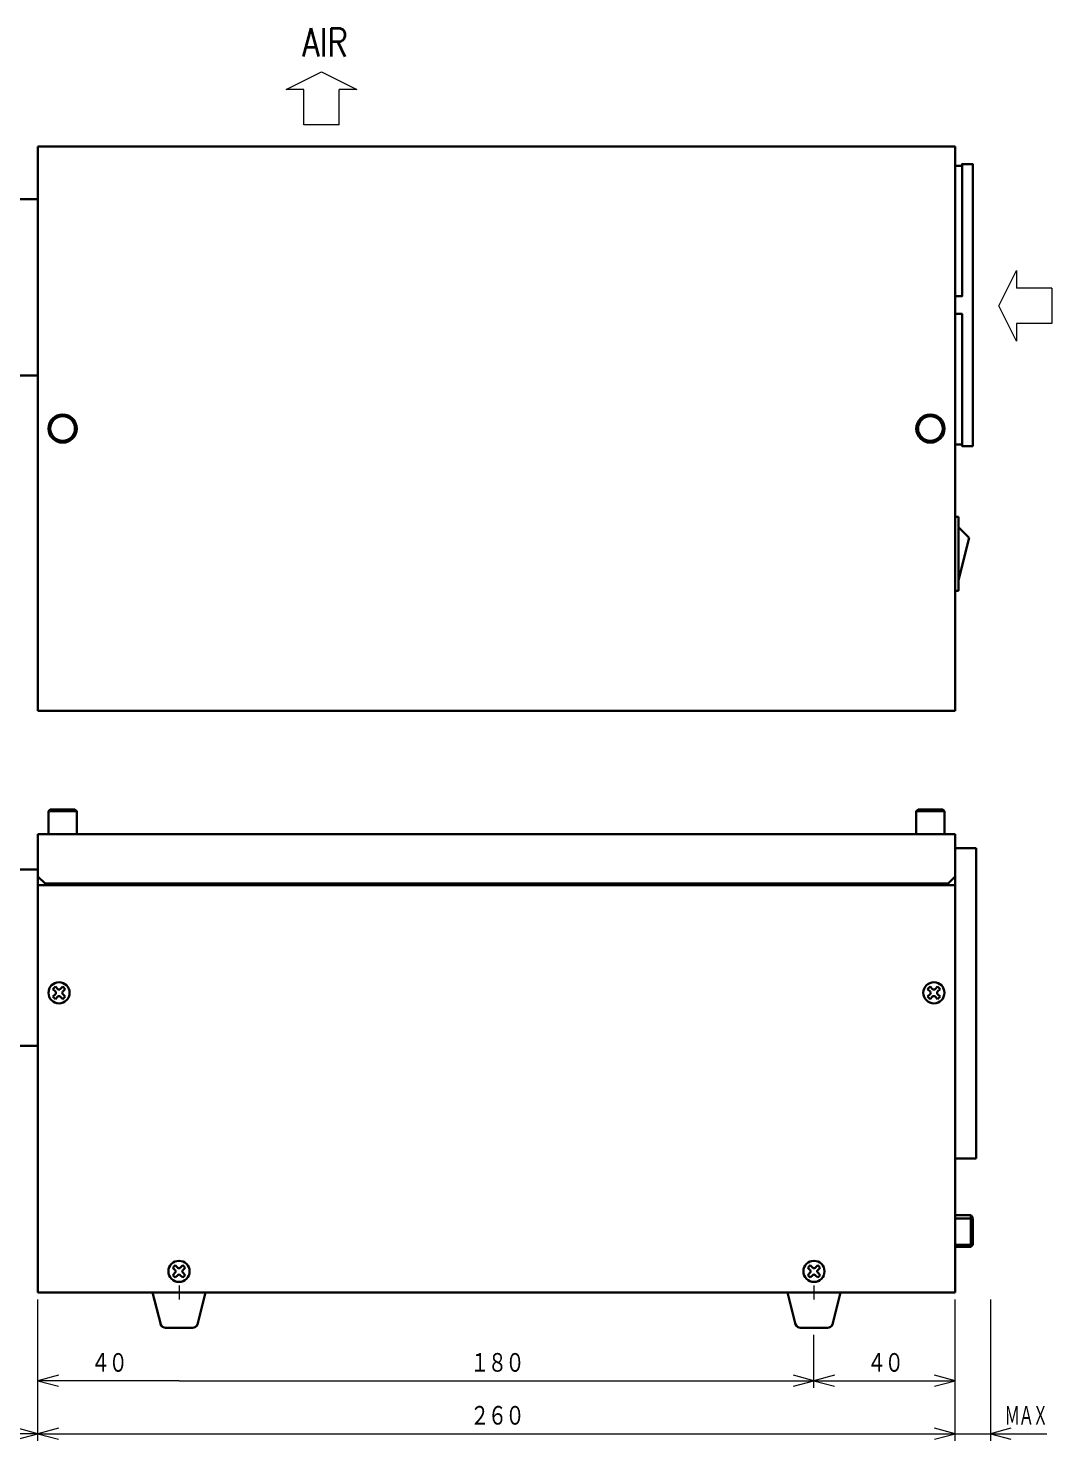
# Model space of a CAD drawing. Header units: millimetres. Extents: x 239 to 954, y 207 to 627.
# Drawn here: x 500.9 to 791.1, y 226.5 to 627 of the extents above; entities that cross this region are included whole.
import ezdxf

# ---------------------------------------------------------------- set-up
doc = ezdxf.new("R2010")
doc.units = ezdxf.units.MM
doc.layers.get('0').update_dxf_attribs({"lineweight": 30})
doc.layers.add('寸法', color=7, linetype='Continuous', lineweight=15)
doc.styles.add('BIGFONT', font='txt.shx', dxfattribs={"bigfont": 'bigfont'})
doc.styles.get("Standard").update_dxf_attribs({"font": 'txt', "bigfont": 'extfont2.shx'})

# ---------------------------------------------------------------- blocks, each defined once
blk = doc.blocks.new('A$C21952419')
for p, q in [((265, 325.0037), (265, 165.0037)), ((525, 325.0037), (265, 325.0037)), ((525, 165.0037), (525, 325.0037)), ((265, 310.0037), (259.5, 310.0037)), ((265, 310.0037), (265, 260.0037)), ((259.5, 260.0037), (265, 260.0037)), ((527, 240.5037), (525, 240.5037)), ((526, 220.0037), (525, 220.0037)), ((526, 199.0037), (526, 220.0037)), ((526, 217.0037), (529, 214.0037)), ((529, 214.0037), (526, 202.0037)), ((525, 199.0037), (526, 199.0037)), ((265, 165.0037), (525, 165.0037)), ((268, 136.5), (268.5, 137)), ((268, 136.5), (276, 136.5)), ((268, 130), (268, 136.5)), ((268.5, 137), (275.5, 137)), ((275.5, 137), (276, 136.5)), ((276, 136.5), (276, 130)), ((514, 136.5), (514.5, 137)), ((514, 136.5), (522, 136.5)), ((514, 130), (514, 136.5)), ((514.5, 137), (521.5, 137)), ((521.5, 137), (522, 136.5)), ((522, 136.5), (522, 130)), ((265, 130), (525, 130)), ((265, 130), (265, 0)), ((525, 130), (525, -0.0038)), ((525, 126), (531, 126)), ((525, 38), (525, 126)), ((531, 126), (531, 38)), ((265, 120), (259.5, 120)), ((265, 120), (265, 70)), ((267, 116), (265, 118)), ((523, 116), (525, 118)), ((525, 115.5), (265, 115.5)), ((267, 116), (523, 116)), ((269.2209, 86.0721), (269.928, 86.7792)), ((269.928, 85.365), (269.2209, 86.0721)), ((269.928, 84.6578), (269.2209, 83.9507)), ((269.928, 86.7792), (270.6351, 86.0721)), ((272.0493, 86.7791), (271.3422, 86.072)), ((272.7564, 86.072), (272.0493, 86.7791)), ((272.0493, 85.3649), (272.7564, 86.072)), ((272.7564, 83.9508), (272.0493, 84.6579)), ((517.2209, 86.0721), (517.928, 86.7792)), ((517.928, 85.365), (517.2209, 86.0721)), ((517.928, 84.6578), (517.2209, 83.9507)), ((517.928, 86.7792), (518.6351, 86.0721)), ((520.0493, 86.7791), (519.3422, 86.072)), ((520.7564, 86.072), (520.0493, 86.7791)), ((520.0493, 85.3649), (520.7564, 86.072)), ((520.7564, 83.9508), (520.0493, 84.6579)), ((269.2209, 83.9507), (269.928, 83.2436)), ((269.928, 83.2436), (270.6351, 83.9507)), ((271.3422, 83.9508), (272.0493, 83.2437)), ((272.0493, 83.2437), (272.7564, 83.9508)), ((517.2209, 83.9507), (517.928, 83.2436)), ((517.928, 83.2436), (518.6351, 83.9507)), ((519.3422, 83.9508), (520.0493, 83.2437)), ((520.0493, 83.2437), (520.7564, 83.9508)), ((259.5, 70), (265, 70)), ((531, 38), (525, 38)), ((525, 22), (529.5, 22)), ((530, 21), (525, 21)), ((529.5, 22), (530, 21)), ((529.5, 22), (529.5, 13)), ((530, 13.5), (530, 21)), ((530, 13.5), (525, 13.5)), ((529.5, 13), (525, 13)), ((529.5, 13), (530, 13.5)), ((303.2209, 7.0721), (303.928, 7.7792)), ((303.928, 6.365), (303.2209, 7.0721)), ((303.928, 5.6578), (303.2209, 4.9507)), ((303.2209, 4.9507), (303.928, 4.2436)), ((303.928, 7.7792), (304.6351, 7.0721)), ((303.928, 4.2436), (304.6351, 4.9507)), ((306.0493, 7.7791), (305.3422, 7.072)), ((305.3422, 4.9508), (306.0493, 4.2437)), ((306.7564, 7.072), (306.0493, 7.7791)), ((306.0493, 6.3649), (306.7564, 7.072)), ((306.7564, 4.9508), (306.0493, 5.6579)), ((306.0493, 4.2437), (306.7564, 4.9508)), ((483.2209, 7.0721), (483.928, 7.7792)), ((483.928, 6.365), (483.2209, 7.0721)), ((483.928, 5.6578), (483.2209, 4.9507)), ((483.2209, 4.9507), (483.928, 4.2436)), ((483.928, 7.7792), (484.6351, 7.0721)), ((483.928, 4.2436), (484.6351, 4.9507)), ((486.0493, 7.7791), (485.3422, 7.072)), ((485.3422, 4.9508), (486.0493, 4.2437)), ((486.7564, 7.072), (486.0493, 7.7791)), ((486.0493, 6.3649), (486.7564, 7.072)), ((486.7564, 4.9508), (486.0493, 5.6579)), ((486.0493, 4.2437), (486.7564, 4.9508)), ((525, 0), (265, 0)), ((297.5, 0), (312.5, 0)), ((297.5, 0), (299.8, -9)), ((312.5, 0), (310.2, -9)), ((477.5, 0), (492.5, 0)), ((477.5, 0), (479.8, -9)), ((492.5, 0), (490.2, -9)), ((301.2, -10), (308.8, -10)), ((481.2, -10), (488.8, -10))]:
    blk.add_line(p, q)
blk.add_lwpolyline([(525, 319.5037), (527, 319.5037), (527, 282.5037), (525, 282.5037), (525, 277.5037), (527, 277.5037), (527, 240.0037), (530, 240.0037), (530, 320.0037), (527, 320.0037), (527, 319.5037)])
for centre, radius in [((272, 245.0037), 4), ((272, 245.0037), 3.5), ((518, 245.0037), 4), ((518, 245.0037), 3.5), ((270.9886, 85.0114), 3), ((518.9886, 85.0114), 3), ((304.9886, 6.0114), 3), ((484.9886, 6.0114), 3)]:
    blk.add_circle(centre, radius)
for centre, radius, start, end in [((269.5744, 85.0114), 0.5, 0, 45), ((269.5744, 85.0114), 0.5, 315, 0), ((270.9886, 86.4256), 0.5, 225, 315), ((272.4028, 85.0114), 0.5, 135, 225), ((517.5744, 85.0114), 0.5, 0, 45), ((517.5744, 85.0114), 0.5, 315, 0), ((518.9886, 86.4256), 0.5, 225, 315), ((520.4028, 85.0114), 0.5, 135, 225), ((270.9886, 83.5972), 0.5, 45, 135), ((518.9886, 83.5972), 0.5, 45, 135), ((303.5744, 6.0114), 0.5, 0, 45), ((303.5744, 6.0114), 0.5, 315, 0), ((304.9886, 7.4256), 0.5, 225, 315), ((304.9886, 4.5972), 0.5, 45, 135), ((306.4028, 6.0114), 0.5, 135, 225), ((483.5744, 6.0114), 0.5, 0, 45), ((483.5744, 6.0114), 0.5, 315, 0), ((484.9886, 7.4256), 0.5, 225, 315), ((484.9886, 4.5972), 0.5, 45, 135), ((486.4028, 6.0114), 0.5, 135, 225), ((301.2, -8.5), 1.5, 199, 270), ((308.8, -8.5), 1.5, 270, 342), ((481.2, -8.5), 1.5, 199, 270), ((488.8, -8.5), 1.5, 270, 342)]:
    blk.add_arc(centre, radius, start, end)
blk = doc.blocks.new('A$C2123607D')
for p, q in [((335.374, 343.109), (345.374, 348.109)), ((345.374, 348.109), (355.374, 343.109)), ((340.374, 343.109), (335.374, 343.109)), ((340.374, 333.109), (340.374, 343.109)), ((350.374, 333.109), (350.374, 343.109)), ((355.374, 343.109), (350.374, 343.109)), ((350.374, 333.109), (340.374, 333.109)), ((537.397, 281.762), (542.397, 291.762)), ((542.397, 291.762), (542.397, 286.762)), ((552.397, 286.762), (542.397, 286.762)), ((552.397, 286.762), (552.397, 276.762)), ((542.397, 271.762), (537.397, 281.762)), ((552.397, 276.762), (542.397, 276.762)), ((542.397, 276.762), (542.397, 271.762)), ((265, -40), (265, 0)), ((305, 4), (305, 0)), ((485, 4), (485, 0)), ((525, -40), (525, 0)), ((535, 0), (535, -40)), ((485, -25), (485, -10)), ((270.796, -21.447), (265, -23)), ((305, -23), (265, -23)), ((265, -23), (270.796, -24.553)), ((305, -23), (485, -23)), ((485, -23), (479.204, -21.447)), ((479.204, -24.553), (485, -23)), ((490.796, -21.447), (485, -23)), ((485, -23), (525, -23)), ((485, -23), (490.796, -24.553)), ((525, -23), (519.204, -21.447)), ((519.204, -24.553), (525, -23)), ((265, -38), (209, -38)), ((265, -38), (259.204, -36.447)), ((259.204, -39.553), (265, -38)), ((270.796, -36.447), (265, -38)), ((265, -38), (525, -38)), ((265, -38), (270.796, -39.553)), ((525, -38), (519.204, -36.447)), ((519.204, -39.553), (525, -38)), ((525, -38), (535, -38)), ((540.796, -36.447), (535, -38)), ((535, -38), (551, -38)), ((535, -38), (540.796, -39.553))]:
    blk.add_line(p, q)
at = {"width": 0.8}
blk.add_text('AIR', height=8, dxfattribs=at).set_placement((339.906, 352.499))
at = {"style": 'BIGFONT'}
for s, width, p in [('４', 0.833, (280, -21)), ('０', 0.833, (285, -21)), ('１', 0.833, (387.5, -21)), ('８', 0.833, (392.5, -21)), ('０', 0.833, (397.5, -21)), ('４', 0.833, (500, -21)), ('０', 0.833, (505, -21)), ('２', 0.833, (387.5, -36)), ('６', 0.833, (392.5, -36)), ('０', 0.833, (397.5, -36)), ('Ｍ', 0.666, (539, -36)), ('Ａ', 0.666, (543, -36)), ('Ｘ', 0.666, (547, -36))]:
    blk.add_text(s, height=6, dxfattribs=dict(at, width=width)).set_placement(p)

msp = doc.modelspace()

# ---------------------------------------------------------------- block references
msp.add_blockref('A$C21952419', (238.66, 268.55))
at = {"layer": '寸法'}
msp.add_blockref('A$C2123607D', (238.66, 266.55), dxfattribs=at)

doc.saveas('drawing.dxf')
